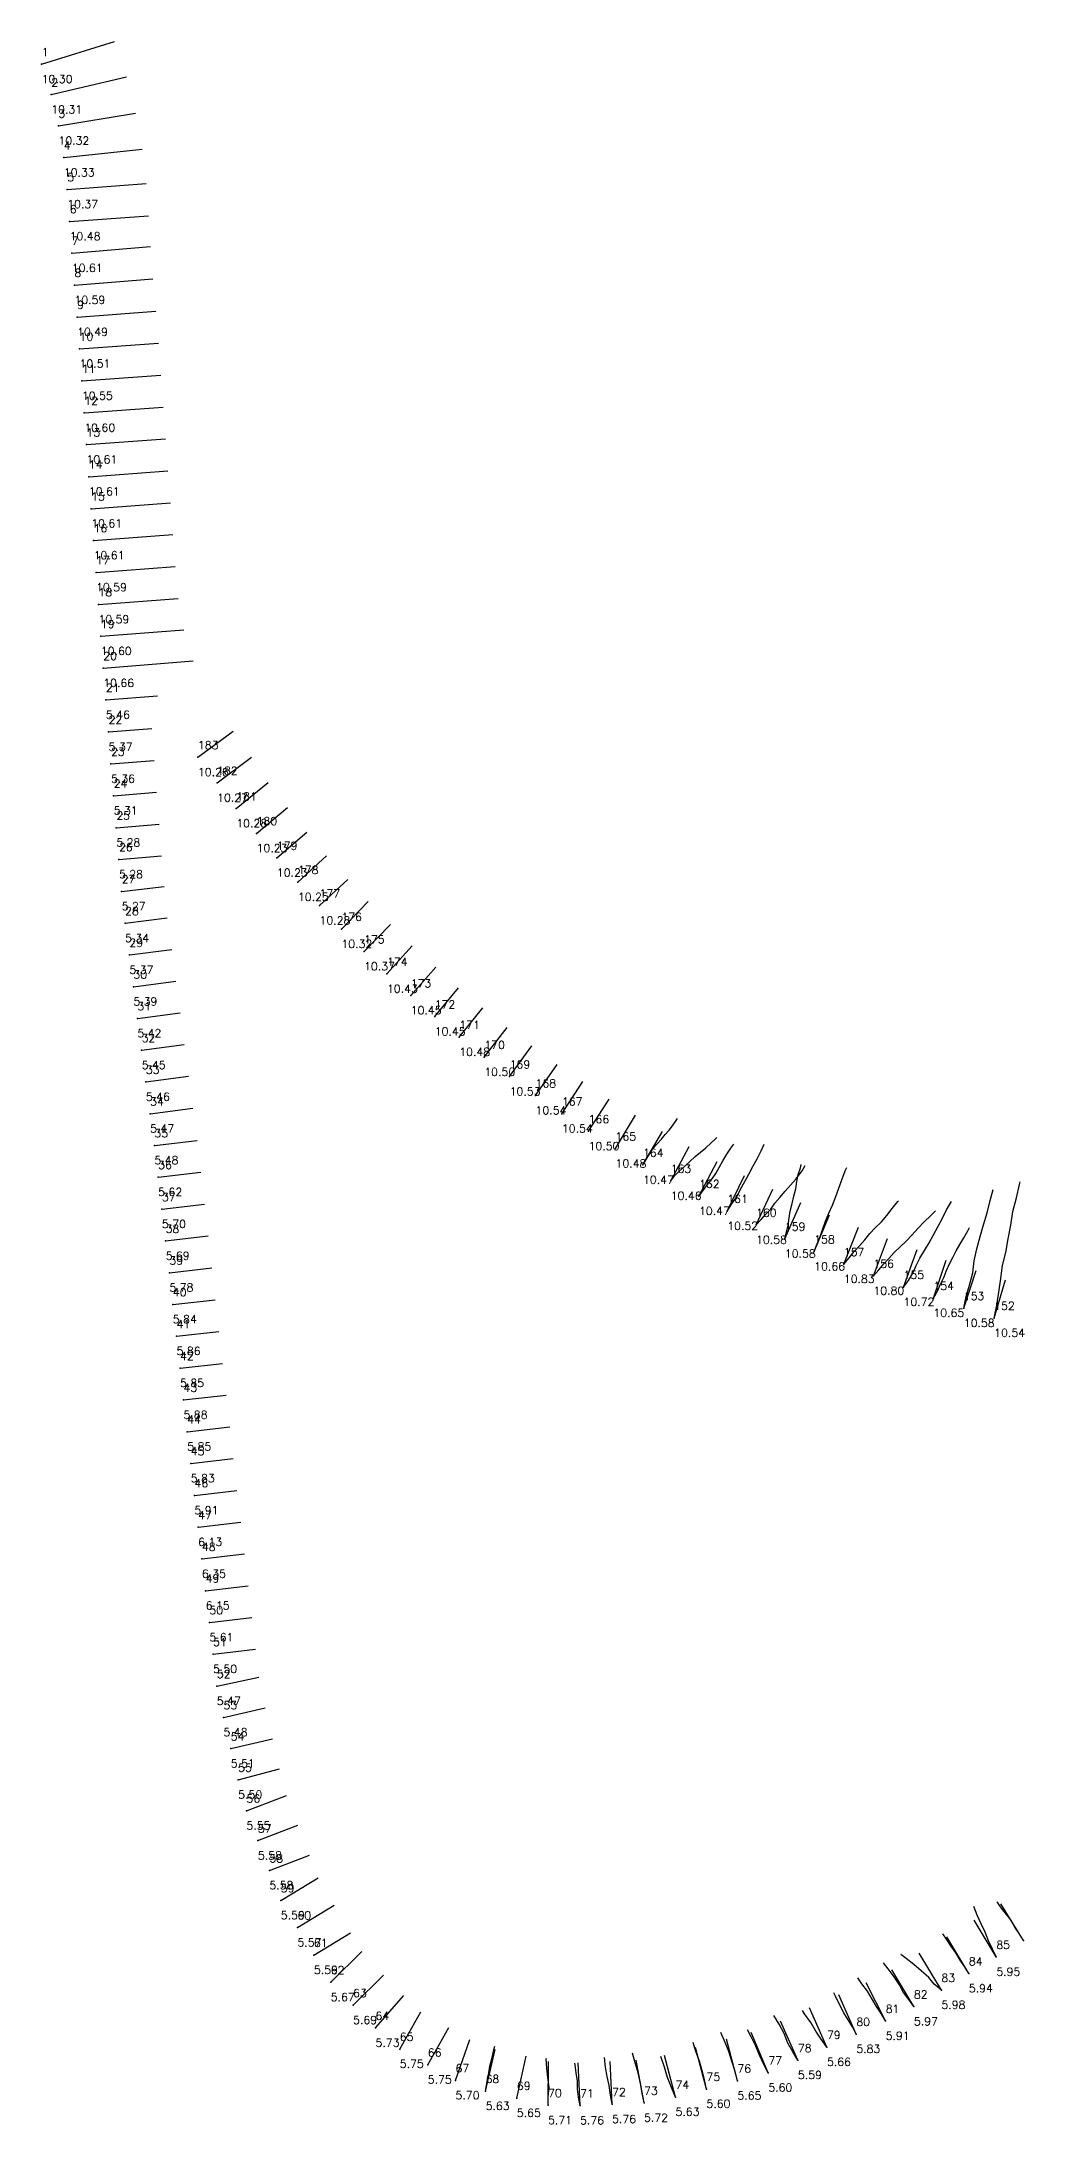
# Model space of a CAD drawing. Extents: x 748501.5 to 748582.5, y 8930170.7 to 8930248.8.
# Drawn here: x 748501.5 to 748538.4, y 8930170.7 to 8930248.8 of the extents above; entities that cross this region are included whole.
import ezdxf

# ---------------------------------------------------------------- set-up
doc = ezdxf.new("R2010")
doc.units = 0
for name, color, linetype in [('Hole', 7, 'Continuous'), ('Length', 7, 'Continuous'), ('Number', 7, 'Continuous'), ('Real Hole', 7, 'Continuous'), ('Theoretical Hole', 7, 'Continuous')]:
    doc.layers.add(name, color=color, linetype=linetype)
doc.styles.get("Standard").update_dxf_attribs({"font": 'simplex.shx'})

msp = doc.modelspace()

# ---------------------------------------------------------------- linework, layer by layer
at = {"layer": 'Hole', "color": 40, "true_color": 0xffc000}
for p in [(748501.52, 8930247.96, 189.89), (748501.88, 8930246.82, 189.9), (748502.15, 8930245.65, 189.9), (748502.35, 8930244.46, 189.9), (748502.48, 8930243.27, 189.94), (748502.57, 8930242.07, 190.05), (748502.65, 8930240.88, 190.18), (748502.75, 8930239.68, 190.17), (748502.85, 8930238.48, 190.07), (748502.94, 8930237.29, 190.08), (748503.03, 8930236.09, 190.13), (748503.12, 8930234.89, 190.18), (748503.2, 8930233.7, 190.18), (748503.29, 8930232.5, 190.18), (748503.38, 8930231.3, 190.18), (748503.47, 8930230.11, 190.19), (748503.56, 8930228.91, 190.16), (748503.65, 8930227.71, 190.15), (748503.74, 8930226.52, 190.13), (748503.83, 8930225.32, 190.11), (748503.93, 8930224.13, 190.11), (748504.03, 8930222.93, 190.11), (748504.12, 8930221.73, 190.11), (748507.38, 8930221.98, 190.13), (748508.1, 8930221.02, 190.15), (748504.22, 8930220.54, 190.06), (748508.82, 8930220.06, 190.16), (748504.32, 8930219.34, 190.03), (748509.58, 8930219.13, 190.12), (748504.42, 8930218.15, 190.03), (748510.34, 8930218.21, 190.13), (748511.13, 8930217.3, 190.15), (748504.52, 8930216.95, 190.02), (748511.94, 8930216.42, 190.18), (748504.65, 8930215.76, 190.09), (748512.76, 8930215.54, 190.22), (748504.81, 8930214.57, 190.13), (748513.61, 8930214.7, 190.27), (748504.96, 8930213.38, 190.14), (748514.47, 8930213.86, 190.33), (748515.36, 8930213.05, 190.35), (748505.11, 8930212.19, 190.18), (748516.26, 8930212.26, 190.35), (748505.27, 8930211, 190.2), (748517.18, 8930211.49, 190.38), (748518.12, 8930210.74, 190.41), (748505.43, 8930209.81, 190.22), (748519.07, 8930210.01, 190.44), (748520.04, 8930209.3, 190.45), (748505.59, 8930208.62, 190.22), (748521.03, 8930208.62, 190.44), (748522.03, 8930207.96, 190.4), (748505.75, 8930207.43, 190.24), (748523.04, 8930207.31, 190.38), (748505.89, 8930206.24, 190.38), (748524.07, 8930206.7, 190.37), (748525.11, 8930206.1, 190.36), (748526.17, 8930205.53, 190.37), (748506.03, 8930205.04, 190.47), (748527.23, 8930204.97, 190.42), (748506.17, 8930203.85, 190.46), (748528.31, 8930204.45, 190.48), (748529.39, 8930203.93, 190.47), (748530.49, 8930203.45, 190.56), (748506.31, 8930202.66, 190.56), (748531.6, 8930202.98, 190.72), (748532.71, 8930202.54, 190.69), (748506.44, 8930201.47, 190.61), (748533.84, 8930202.12, 190.61), (748534.96, 8930201.71, 190.54), (748536.1, 8930201.33, 190.47), (748537.24, 8930200.96, 190.44), (748506.58, 8930200.28, 190.64), (748506.71, 8930199.08, 190.63), (748506.84, 8930197.89, 190.66), (748506.98, 8930196.7, 190.62), (748507.11, 8930195.51, 190.61), (748507.25, 8930194.31, 190.69), (748507.39, 8930193.12, 190.91), (748507.53, 8930191.93, 191.14), (748507.67, 8930190.74, 190.94), (748507.81, 8930189.55, 190.38), (748507.95, 8930188.36, 190.26), (748508.09, 8930187.16, 190.23), (748508.34, 8930185.99, 190.24), (748508.61, 8930184.82, 190.27), (748508.89, 8930183.65, 190.26), (748509.2, 8930182.49, 190.31), (748509.63, 8930181.37, 190.34), (748510.06, 8930180.25, 190.35), (748510.49, 8930179.13, 190.34), (748511.11, 8930178.11, 190.33), (748538.34, 8930177.63, 190.62), (748511.73, 8930177.08, 190.35), (748537.32, 8930177.01, 190.73), (748512.36, 8930176.06, 190.43), (748535.26, 8930175.77, 190.76), (748536.29, 8930176.39, 190.72), (748513.2, 8930175.2, 190.46), (748534.23, 8930175.15, 190.75), (748514.04, 8930174.35, 190.49), (748532.07, 8930174.12, 190.6), (748533.17, 8930174.61, 190.69), (748514.95, 8930173.56, 190.52), (748530.97, 8930173.63, 190.43), (748516, 8930172.97, 190.52), (748528.77, 8930172.67, 190.35), (748529.88, 8930173.14, 190.35), (748517.04, 8930172.38, 190.46), (748518.17, 8930171.98, 190.4), (748526.45, 8930172.06, 190.37), (748527.61, 8930172.37, 190.41), (748519.34, 8930171.72, 190.42), (748520.51, 8930171.45, 190.47), (748521.71, 8930171.44, 190.53), (748522.91, 8930171.49, 190.53), (748524.11, 8930171.54, 190.48), (748525.29, 8930171.76, 190.4)]:
    msp.add_point(p, dxfattribs=at)
at = {"layer": 'Real Hole', "color": 1, "true_color": 0xff0000}
for points in [[(748524.07, 8930206.7, 190.37), (748524.192, 8930206.904, 189.399), (748524.332, 8930207.13, 188.435), (748524.453, 8930207.325, 187.461), (748524.603, 8930207.49, 186.487), (748524.767, 8930207.667, 185.516), (748524.902, 8930207.844, 184.541), (748525.052, 8930208.004, 183.566), (748525.177, 8930208.17, 182.587), (748525.312, 8930208.37, 181.617), (748525.362, 8930208.445, 181.227)], [(748525.11, 8930206.1, 190.36), (748525.252, 8930206.287, 189.388), (748525.429, 8930206.462, 188.419), (748525.644, 8930206.65, 187.461), (748525.831, 8930206.833, 186.496), (748526.024, 8930207.012, 185.531), (748526.231, 8930207.182, 184.568), (748526.427, 8930207.345, 183.601), (748526.619, 8930207.519, 182.635), (748526.79, 8930207.675, 181.662), (748526.841, 8930207.724, 181.371)], [(748526.17, 8930205.53, 190.37), (748526.324, 8930205.744, 189.405), (748526.486, 8930205.969, 188.445), (748526.667, 8930206.174, 187.483), (748526.802, 8930206.377, 186.513), (748526.929, 8930206.608, 185.548), (748527.065, 8930206.858, 184.59), (748527.216, 8930207.098, 183.631), (748527.365, 8930207.325, 182.668), (748527.479, 8930207.477, 181.994)], [(748527.23, 8930204.97, 190.42), (748527.397, 8930205.246, 189.474), (748527.588, 8930205.506, 188.527), (748527.731, 8930205.787, 187.578), (748527.885, 8930206.079, 186.634), (748528.039, 8930206.356, 185.686), (748528.192, 8930206.644, 184.74), (748528.346, 8930206.93, 183.794), (748528.5, 8930207.234, 182.854), (748528.612, 8930207.482, 182.102)], [(748528.31, 8930204.45, 190.48), (748528.501, 8930204.657, 189.52), (748528.667, 8930204.843, 188.552), (748528.86, 8930205.048, 187.593), (748529.01, 8930205.267, 186.628), (748529.198, 8930205.478, 185.669), (748529.396, 8930205.711, 184.717), (748529.604, 8930205.936, 183.765), (748529.805, 8930206.166, 182.813), (748530.034, 8930206.485, 181.893), (748530.158, 8930206.675, 181.231)], [(748529.39, 8930203.93, 190.47), (748529.448, 8930204.187, 189.505), (748529.509, 8930204.431, 188.538), (748529.551, 8930204.713, 187.579), (748529.592, 8930204.97, 186.613), (748529.664, 8930205.251, 185.656), (748529.732, 8930205.527, 184.698), (748529.798, 8930205.809, 183.74), (748529.844, 8930206.075, 182.778), (748529.89, 8930206.341, 181.815), (748529.975, 8930206.593, 180.851), (748529.996, 8930206.711, 180.469)], [(748530.49, 8930203.45, 190.56), (748530.604, 8930203.743, 189.611), (748530.711, 8930204.018, 188.655), (748530.81, 8930204.3, 187.701), (748530.91, 8930204.589, 186.749), (748531.045, 8930204.886, 185.803), (748531.178, 8930205.193, 184.861), (748531.302, 8930205.513, 183.922), (748531.409, 8930205.831, 182.98), (748531.525, 8930206.136, 182.035), (748531.657, 8930206.479, 181.104), (748531.71, 8930206.608, 180.73)], [(748531.6, 8930202.98, 190.72), (748531.802, 8930203.219, 189.77), (748531.991, 8930203.453, 188.817), (748532.188, 8930203.668, 187.86), (748532.383, 8930203.89, 186.905), (748532.571, 8930204.126, 185.951), (748532.772, 8930204.337, 184.994), (748533.011, 8930204.562, 184.05), (748533.21, 8930204.81, 183.102), (748533.412, 8930205.069, 182.157), (748533.625, 8930205.325, 181.215), (748533.646, 8930205.351, 181.12)], [(748536.1, 8930201.33, 190.47), (748536.194, 8930201.764, 189.574), (748536.309, 8930202.196, 188.68), (748536.436, 8930202.651, 187.798), (748536.494, 8930203.106, 186.91), (748536.583, 8930203.559, 186.022), (748536.715, 8930204.019, 185.144), (748536.842, 8930204.455, 184.253), (748536.971, 8930204.907, 183.371), (748537.086, 8930205.373, 182.494), (748537.206, 8930205.783, 181.701)], [(748537.24, 8930200.96, 190.44), (748537.335, 8930201.449, 189.573), (748537.416, 8930201.934, 188.702), (748537.485, 8930202.437, 187.841), (748537.557, 8930202.932, 186.975), (748537.68, 8930203.423, 186.112), (748537.764, 8930203.935, 185.257), (748537.861, 8930204.444, 184.402), (748537.944, 8930204.959, 183.549), (748538.072, 8930205.462, 182.694), (748538.186, 8930205.966, 181.838), (748538.21, 8930206.068, 181.668)], [(748532.71, 8930202.54, 190.69), (748532.914, 8930202.772, 189.739), (748533.104, 8930202.995, 188.783), (748533.294, 8930203.197, 187.822), (748533.493, 8930203.416, 186.867), (748533.716, 8930203.633, 185.916), (748533.941, 8930203.838, 184.964), (748534.161, 8930204.08, 184.019), (748534.376, 8930204.314, 183.071), (748534.614, 8930204.561, 182.131), (748534.87, 8930204.803, 181.195), (748535.039, 8930204.976, 180.539)], [(748533.84, 8930202.12, 190.61), (748534.026, 8930202.372, 189.66), (748534.185, 8930202.638, 188.71), (748534.31, 8930202.929, 187.761), (748534.448, 8930203.205, 186.81), (748534.622, 8930203.495, 185.869), (748534.802, 8930203.779, 184.927), (748534.967, 8930204.079, 183.988), (748535.126, 8930204.377, 183.046), (748535.288, 8930204.682, 182.108), (748535.453, 8930205.018, 181.18), (748535.637, 8930205.333, 180.249)], [(748534.96, 8930201.71, 190.54), (748535.112, 8930201.964, 189.585), (748535.22, 8930202.209, 188.621), (748535.347, 8930202.475, 187.666), (748535.449, 8930202.741, 186.707), (748535.564, 8930202.991, 185.746), (748535.69, 8930203.236, 184.785), (748535.82, 8930203.483, 183.824), (748535.954, 8930203.722, 182.863), (748536.101, 8930203.97, 181.905), (748536.251, 8930204.225, 180.95), (748536.31, 8930204.354, 180.47)], [(748537.32, 8930177.01, 190.73), (748537.176, 8930177.308, 189.786), (748537.021, 8930177.613, 188.847), (748536.906, 8930177.934, 187.907), (748536.752, 8930178.251, 186.971), (748536.597, 8930178.579, 186.039), (748536.471, 8930178.899, 185.1)], [(748538.34, 8930177.63, 190.62), (748538.181, 8930177.889, 189.667), (748538.016, 8930178.127, 188.71), (748537.858, 8930178.398, 187.761), (748537.657, 8930178.66, 186.817), (748537.472, 8930178.893, 185.862), (748537.347, 8930179.074, 185.198)], [(748536.29, 8930176.39, 190.72), (748536.124, 8930176.656, 189.77), (748535.962, 8930176.886, 188.811), (748535.801, 8930177.162, 187.863), (748535.618, 8930177.422, 186.915), (748535.448, 8930177.678, 185.963), (748535.317, 8930177.874, 185.304)], [(748534.23, 8930175.15, 190.75), (748534.035, 8930175.422, 189.808), (748533.843, 8930175.681, 188.861), (748533.683, 8930175.969, 187.917), (748533.491, 8930176.263, 186.981), (748533.26, 8930176.56, 186.054), (748533.092, 8930176.792, 185.307)], [(748535.26, 8930175.77, 190.76), (748534.994, 8930175.995, 189.823), (748534.786, 8930176.241, 188.876), (748534.504, 8930176.485, 187.948), (748534.225, 8930176.734, 187.021), (748533.937, 8930176.948, 186.087), (748533.734, 8930177.101, 185.435)], [(748533.17, 8930174.61, 190.69), (748533.007, 8930174.897, 189.746), (748532.832, 8930175.151, 188.795), (748532.67, 8930175.43, 187.848), (748532.486, 8930175.725, 186.911), (748532.28, 8930176.002, 185.972), (748532.129, 8930176.229, 185.22)], [(748530.97, 8930173.63, 190.43), (748530.753, 8930173.927, 189.5), (748530.55, 8930174.223, 188.567), (748530.365, 8930174.552, 187.641), (748530.133, 8930174.876, 186.723), (748530.046, 8930175.004, 186.355)], [(748532.07, 8930174.12, 190.6), (748531.921, 8930174.389, 189.648), (748531.764, 8930174.656, 188.698), (748531.602, 8930174.921, 187.747), (748531.443, 8930175.23, 186.81), (748531.291, 8930175.547, 185.873), (748531.23, 8930175.663, 185.495)], [(748527.61, 8930172.37, 190.41), (748527.524, 8930172.72, 189.477), (748527.402, 8930173.107, 188.563), (748527.289, 8930173.465, 187.636), (748527.149, 8930173.804, 186.706), (748526.985, 8930174.175, 185.792)], [(748528.77, 8930172.67, 190.35), (748528.596, 8930172.982, 189.416), (748528.439, 8930173.325, 188.49), (748528.307, 8930173.663, 187.558), (748528.132, 8930174.012, 186.637), (748527.989, 8930174.274, 185.895)], [(748529.88, 8930173.14, 190.35), (748529.687, 8930173.451, 189.419), (748529.508, 8930173.781, 188.493), (748529.369, 8930174.136, 187.568), (748529.174, 8930174.492, 186.654), (748528.974, 8930174.818, 185.73)], [(748518.17, 8930171.98, 190.4), (748518.213, 8930172.279, 189.447), (748518.271, 8930172.584, 188.496), (748518.333, 8930172.913, 187.554), (748518.417, 8930173.248, 186.615), (748518.49, 8930173.579, 185.675), (748518.509, 8930173.666, 185.388)], [(748524.11, 8930171.54, 190.48), (748524.038, 8930171.898, 189.549), (748523.981, 8930172.269, 188.622), (748523.893, 8930172.661, 187.707), (748523.782, 8930173.044, 186.789), (748523.679, 8930173.409, 185.864)], [(748526.45, 8930172.06, 190.37), (748526.374, 8930172.403, 189.434), (748526.292, 8930172.74, 188.496), (748526.184, 8930173.106, 187.571), (748526.051, 8930173.461, 186.646), (748525.958, 8930173.806, 185.712)], [(748520.51, 8930171.45, 190.47), (748520.511, 8930171.773, 189.524), (748520.547, 8930172.134, 188.592), (748520.503, 8930172.486, 187.657), (748520.46, 8930172.837, 186.721), (748520.445, 8930173.181, 185.783), (748520.446, 8930173.217, 185.689)], [(748521.71, 8930171.44, 190.53), (748521.655, 8930171.751, 189.581), (748521.611, 8930172.054, 188.629), (748521.62, 8930172.357, 187.676), (748521.569, 8930172.668, 186.727), (748521.523, 8930172.965, 185.774), (748521.518, 8930173.025, 185.583)], [(748522.91, 8930171.49, 190.53), (748522.858, 8930171.832, 189.592), (748522.803, 8930172.196, 188.662), (748522.73, 8930172.531, 187.723), (748522.67, 8930172.878, 186.787), (748522.625, 8930173.244, 185.857)], [(748525.29, 8930171.76, 190.4), (748525.139, 8930172.119, 189.479), (748524.994, 8930172.489, 188.561), (748524.873, 8930172.884, 187.651), (748524.741, 8930173.284, 186.744)]]:
    msp.add_polyline3d(points, dxfattribs=at)
at = {"layer": 'Theoretical Hole', "color": 40, "true_color": 0xffc000}
for p, q in [((748501.52, 8930247.96, 189.89), (748504.257, 8930248.807, 179.996)), ((748501.88, 8930246.82, 189.9), (748504.704, 8930247.482, 180.006)), ((748502.15, 8930245.65, 189.9), (748505.04, 8930246.13, 180.004)), ((748502.35, 8930244.46, 189.9), (748505.284, 8930244.777, 180.001)), ((748502.48, 8930243.27, 189.94), (748505.438, 8930243.494, 180.003)), ((748502.57, 8930242.07, 190.05), (748505.532, 8930242.279, 179.999)), ((748502.65, 8930240.88, 190.18), (748505.603, 8930241.129, 179.992)), ((748502.75, 8930239.68, 190.17), (748505.692, 8930239.914, 179.999)), ((748502.85, 8930238.48, 190.07), (748505.802, 8930238.699, 180.006)), ((748502.94, 8930237.29, 190.08), (748505.896, 8930237.51, 179.997)), ((748503.03, 8930236.09, 190.13), (748505.986, 8930236.31, 180.005)), ((748503.12, 8930234.89, 190.18), (748506.078, 8930235.11, 180.003)), ((748503.2, 8930233.7, 190.18), (748506.163, 8930233.92, 179.994)), ((748503.29, 8930232.5, 190.18), (748506.254, 8930232.72, 179.995)), ((748503.38, 8930231.3, 190.18), (748506.346, 8930231.52, 179.995)), ((748503.47, 8930230.11, 190.19), (748506.438, 8930230.331, 180.006)), ((748503.56, 8930228.91, 190.16), (748506.529, 8930229.131, 179.997)), ((748503.65, 8930227.71, 190.15), (748506.639, 8930227.932, 179.993)), ((748503.74, 8930226.52, 190.13), (748506.846, 8930226.759, 179.998)), ((748503.83, 8930225.32, 190.11), (748507.196, 8930225.597, 179.999)), ((748503.93, 8930224.13, 190.11), (748505.859, 8930224.289, 185.004)), ((748504.03, 8930222.93, 190.11), (748505.654, 8930223.063, 184.993)), ((748507.38, 8930221.98, 190.13), (748508.7, 8930222.966, 180.003)), ((748504.12, 8930221.73, 190.11), (748505.738, 8930221.863, 185.002)), ((748508.1, 8930221.02, 190.15), (748509.385, 8930221.981, 180.006)), ((748508.82, 8930220.06, 190.16), (748510.02, 8930221.032, 179.997)), ((748504.22, 8930220.54, 190.06), (748505.83, 8930220.672, 185.002)), ((748504.32, 8930219.34, 190.03), (748505.925, 8930219.472, 185.002)), ((748509.58, 8930219.13, 190.12), (748510.739, 8930220.093, 180.002)), ((748510.34, 8930218.21, 190.13), (748511.459, 8930219.177, 180.007)), ((748504.42, 8930218.15, 190.03), (748506.018, 8930218.281, 184.999)), ((748511.13, 8930217.3, 190.15), (748512.206, 8930218.292, 180.005)), ((748504.52, 8930216.95, 190.02), (748506.11, 8930217.132, 184.999)), ((748511.94, 8930216.42, 190.18), (748512.996, 8930217.399, 180.001)), ((748512.76, 8930215.54, 190.22), (748513.767, 8930216.569, 180.001)), ((748504.65, 8930215.76, 190.09), (748506.233, 8930215.961, 184.994)), ((748513.61, 8930214.7, 190.27), (748514.603, 8930215.714, 179.998)), ((748504.81, 8930214.57, 190.13), (748506.398, 8930214.772, 185.004)), ((748514.47, 8930213.86, 190.33), (748515.419, 8930214.91, 179.996)), ((748515.36, 8930213.05, 190.35), (748516.297, 8930214.108, 179.996)), ((748504.96, 8930213.38, 190.14), (748506.556, 8930213.584, 184.996)), ((748516.26, 8930212.26, 190.35), (748517.158, 8930213.337, 179.994)), ((748505.11, 8930212.19, 190.18), (748506.709, 8930212.405, 185.006)), ((748517.18, 8930211.49, 190.38), (748518.065, 8930212.594, 179.996)), ((748518.12, 8930210.74, 190.41), (748518.974, 8930211.855, 180.004)), ((748505.27, 8930211, 190.2), (748506.87, 8930211.215, 184.995)), ((748519.07, 8930210.01, 190.44), (748519.906, 8930211.162, 180.007)), ((748505.43, 8930209.81, 190.22), (748507.025, 8930210.025, 185.002)), ((748520.04, 8930209.3, 190.45), (748520.853, 8930210.461, 180.006)), ((748521.03, 8930208.62, 190.44), (748521.82, 8930209.823, 179.999)), ((748505.59, 8930208.62, 190.22), (748507.186, 8930208.829, 184.992)), ((748522.03, 8930207.96, 190.4), (748522.801, 8930209.169, 179.998)), ((748523.04, 8930207.31, 190.38), (748523.784, 8930208.56, 180.001)), ((748524.07, 8930206.7, 190.37), (748524.797, 8930207.957, 180.001)), ((748505.75, 8930207.43, 190.24), (748507.349, 8930207.618, 185.002)), ((748525.11, 8930206.1, 190.36), (748525.807, 8930207.394, 180.004)), ((748505.89, 8930206.24, 190.38), (748507.489, 8930206.428, 184.996)), ((748526.17, 8930205.53, 190.37), (748526.85, 8930206.831, 180.003)), ((748527.23, 8930204.97, 190.42), (748527.881, 8930206.304, 180.005)), ((748528.31, 8930204.45, 190.48), (748528.941, 8930205.792, 180.005)), ((748506.03, 8930205.04, 190.47), (748507.624, 8930205.228, 185.001)), ((748529.39, 8930203.93, 190.47), (748529.993, 8930205.297, 179.996)), ((748530.49, 8930203.45, 190.56), (748531.07, 8930204.828, 180.005)), ((748506.17, 8930203.85, 190.46), (748507.761, 8930204.037, 185)), ((748531.6, 8930202.98, 190.72), (748532.155, 8930204.371, 179.994)), ((748532.71, 8930202.54, 190.69), (748533.237, 8930203.944, 179.995)), ((748533.84, 8930202.12, 190.61), (748534.348, 8930203.529, 179.995)), ((748534.96, 8930201.71, 190.54), (748535.434, 8930203.132, 179.996)), ((748506.31, 8930202.66, 190.56), (748507.897, 8930202.842, 185.005)), ((748536.1, 8930201.33, 190.47), (748536.562, 8930202.747, 179.996)), ((748537.24, 8930200.96, 190.44), (748537.663, 8930202.393, 180.006)), ((748506.44, 8930201.47, 190.61), (748508.028, 8930201.648, 184.993)), ((748506.58, 8930200.28, 190.64), (748508.17, 8930200.458, 185.003)), ((748506.71, 8930199.08, 190.63), (748508.303, 8930199.258, 185.004)), ((748506.84, 8930197.89, 190.66), (748508.435, 8930198.068, 185.003)), ((748506.98, 8930196.7, 190.62), (748508.578, 8930196.883, 184.995)), ((748507.11, 8930195.51, 190.61), (748508.705, 8930195.697, 185.006)), ((748507.25, 8930194.31, 190.69), (748508.845, 8930194.497, 185.002)), ((748507.39, 8930193.12, 190.91), (748508.986, 8930193.307, 184.994)), ((748507.53, 8930191.93, 191.14), (748509.126, 8930192.117, 184.997)), ((748507.67, 8930190.74, 190.94), (748509.266, 8930190.927, 185.004)), ((748507.81, 8930189.55, 190.38), (748509.406, 8930189.737, 185.005)), ((748507.95, 8930188.36, 190.26), (748509.544, 8930188.546, 184.999)), ((748508.09, 8930187.16, 190.23), (748509.667, 8930187.499, 185.003)), ((748508.34, 8930185.99, 190.24), (748509.906, 8930186.354, 185.001)), ((748508.61, 8930184.82, 190.27), (748510.176, 8930185.184, 185)), ((748508.89, 8930183.65, 190.26), (748510.442, 8930184.068, 185)), ((748509.2, 8930182.49, 190.31), (748510.7, 8930183.066, 184.998)), ((748509.63, 8930181.37, 190.34), (748511.132, 8930181.946, 184.997)), ((748510.06, 8930180.25, 190.35), (748511.56, 8930180.825, 185.006)), ((748510.49, 8930179.13, 190.34), (748511.889, 8930179.975, 184.994)), ((748511.11, 8930178.11, 190.33), (748512.484, 8930178.946, 184.997)), ((748538.34, 8930177.63, 190.62), (748537.492, 8930178.997, 184.995)), ((748537.32, 8930177.01, 190.73), (748536.49, 8930178.386, 185.001)), ((748511.73, 8930177.08, 190.35), (748513.1, 8930177.921, 184.996)), ((748536.29, 8930176.39, 190.72), (748535.46, 8930177.765, 185.001)), ((748512.36, 8930176.06, 190.43), (748513.532, 8930177.216, 185.004)), ((748534.23, 8930175.15, 190.75), (748533.399, 8930176.527, 185.001)), ((748535.26, 8930175.77, 190.76), (748534.429, 8930177.147, 185)), ((748513.2, 8930175.2, 190.46), (748514.345, 8930176.328, 185.002)), ((748533.17, 8930174.61, 190.69), (748532.435, 8930176.041, 185.003)), ((748514.04, 8930174.35, 190.49), (748515.098, 8930175.568, 184.992)), ((748514.95, 8930173.56, 190.52), (748515.741, 8930174.958, 184.999)), ((748530.97, 8930173.63, 190.43), (748530.316, 8930175.098, 185.003)), ((748532.07, 8930174.12, 190.6), (748531.415, 8930175.589, 184.996)), ((748516, 8930172.97, 190.52), (748516.792, 8930174.369, 184.999)), ((748528.77, 8930172.67, 190.35), (748528.126, 8930174.175, 184.995)), ((748529.88, 8930173.14, 190.35), (748529.225, 8930174.609, 184.996)), ((748517.04, 8930172.38, 190.46), (748517.578, 8930173.922, 184.999)), ((748518.17, 8930171.98, 190.4), (748518.525, 8930173.546, 185.004)), ((748526.45, 8930172.06, 190.37), (748526.042, 8930173.62, 185.007)), ((748527.61, 8930172.37, 190.41), (748527.201, 8930173.934, 184.996)), ((748519.34, 8930171.72, 190.42), (748519.695, 8930173.287, 185.003)), ((748520.51, 8930171.45, 190.47), (748520.523, 8930173.097, 185.003)), ((748521.71, 8930171.44, 190.53), (748521.643, 8930173.048, 184.999)), ((748522.91, 8930171.49, 190.53), (748522.843, 8930173.096, 184.999)), ((748524.11, 8930171.54, 190.48), (748523.82, 8930173.138, 184.996)), ((748525.29, 8930171.76, 190.4), (748524.883, 8930173.316, 185.005))]:
    msp.add_line(p, q, dxfattribs=at)

# ---------------------------------------------------------------- texts
at = {"layer": 'Length', "color": 40, "true_color": 0xffc000}
for s, p in [('10.30', (748501.52, 8930247.256, 189.89)), ('10.31', (748501.88, 8930246.116, 189.9)), ('10.32', (748502.15, 8930244.946, 189.9)), ('10.33', (748502.35, 8930243.756, 189.9)), ('10.37', (748502.48, 8930242.566, 189.94)), ('10.48', (748502.57, 8930241.366, 190.05)), ('10.61', (748502.65, 8930240.176, 190.18)), ('10.59', (748502.75, 8930238.976, 190.17)), ('10.49', (748502.85, 8930237.776, 190.07)), ('10.51', (748502.94, 8930236.586, 190.08)), ('10.55', (748503.03, 8930235.386, 190.13)), ('10.60', (748503.12, 8930234.186, 190.18)), ('10.61', (748503.2, 8930232.996, 190.18)), ('10.61', (748503.29, 8930231.796, 190.18)), ('10.61', (748503.38, 8930230.596, 190.18)), ('10.61', (748503.47, 8930229.406, 190.19)), ('10.59', (748503.56, 8930228.206, 190.16)), ('10.59', (748503.65, 8930227.006, 190.15)), ('10.60', (748503.74, 8930225.816, 190.13)), ('10.66', (748503.83, 8930224.616, 190.11)), ('5.46', (748503.93, 8930223.426, 190.11)), ('5.37', (748504.03, 8930222.226, 190.11)), ('5.36', (748504.12, 8930221.026, 190.11)), ('10.26', (748507.38, 8930221.276, 190.13)), ('10.27', (748508.1, 8930220.316, 190.15)), ('5.31', (748504.22, 8930219.836, 190.06)), ('10.28', (748508.82, 8930219.356, 190.16)), ('5.28', (748504.32, 8930218.636, 190.03)), ('10.23', (748509.58, 8930218.426, 190.12)), ('5.28', (748504.42, 8930217.446, 190.03)), ('10.23', (748510.34, 8930217.506, 190.13)), ('5.27', (748504.52, 8930216.246, 190.02)), ('10.25', (748511.13, 8930216.596, 190.15)), ('10.28', (748511.94, 8930215.716, 190.18)), ('5.34', (748504.65, 8930215.056, 190.09)), ('10.32', (748512.76, 8930214.836, 190.22)), ('5.37', (748504.81, 8930213.866, 190.13)), ('10.37', (748513.61, 8930213.996, 190.27)), ('10.43', (748514.47, 8930213.156, 190.33)), ('5.39', (748504.96, 8930212.676, 190.14)), ('10.45', (748515.36, 8930212.346, 190.35)), ('5.42', (748505.11, 8930211.486, 190.18)), ('10.45', (748516.26, 8930211.556, 190.35)), ('10.48', (748517.18, 8930210.786, 190.38)), ('5.45', (748505.27, 8930210.296, 190.2)), ('10.50', (748518.12, 8930210.036, 190.41)), ('5.46', (748505.43, 8930209.106, 190.22)), ('10.53', (748519.07, 8930209.306, 190.44)), ('10.54', (748520.04, 8930208.596, 190.45)), ('5.47', (748505.59, 8930207.916, 190.22)), ('10.54', (748521.03, 8930207.916, 190.44)), ('5.48', (748505.75, 8930206.726, 190.24)), ('10.50', (748522.03, 8930207.256, 190.4)), ('10.48', (748523.04, 8930206.606, 190.38)), ('10.47', (748524.07, 8930205.996, 190.37)), ('5.62', (748505.89, 8930205.536, 190.38)), ('10.46', (748525.11, 8930205.396, 190.36)), ('5.70', (748506.03, 8930204.336, 190.47)), ('10.47', (748526.17, 8930204.826, 190.37)), ('10.52', (748527.23, 8930204.266, 190.42)), ('10.58', (748528.31, 8930203.746, 190.48)), ('5.69', (748506.17, 8930203.146, 190.46)), ('10.58', (748529.39, 8930203.226, 190.47)), ('10.66', (748530.49, 8930202.746, 190.56)), ('5.78', (748506.31, 8930201.956, 190.56)), ('10.83', (748531.6, 8930202.276, 190.72)), ('10.80', (748532.71, 8930201.836, 190.69)), ('10.72', (748533.84, 8930201.416, 190.61)), ('5.84', (748506.44, 8930200.766, 190.61)), ('10.65', (748534.96, 8930201.006, 190.54)), ('10.58', (748536.1, 8930200.626, 190.47)), ('5.86', (748506.58, 8930199.576, 190.64)), ('10.54', (748537.24, 8930200.256, 190.44)), ('5.85', (748506.71, 8930198.376, 190.63)), ('5.88', (748506.84, 8930197.186, 190.66)), ('5.85', (748506.98, 8930195.996, 190.62)), ('5.83', (748507.11, 8930194.806, 190.61)), ('5.91', (748507.25, 8930193.606, 190.69)), ('6.13', (748507.39, 8930192.416, 190.91)), ('6.35', (748507.53, 8930191.226, 191.14)), ('6.15', (748507.67, 8930190.036, 190.94)), ('5.61', (748507.81, 8930188.846, 190.38)), ('5.50', (748507.95, 8930187.656, 190.26)), ('5.47', (748508.09, 8930186.456, 190.23)), ('5.48', (748508.34, 8930185.286, 190.24)), ('5.51', (748508.61, 8930184.116, 190.27)), ('5.50', (748508.89, 8930182.946, 190.26)), ('5.55', (748509.2, 8930181.786, 190.31)), ('5.58', (748509.63, 8930180.666, 190.34)), ('5.58', (748510.06, 8930179.546, 190.35)), ('5.59', (748510.49, 8930178.426, 190.34)), ('5.57', (748511.11, 8930177.406, 190.33)), ('5.59', (748511.73, 8930176.376, 190.35)), ('5.95', (748537.32, 8930176.306, 190.73)), ('5.94', (748536.29, 8930175.686, 190.72)), ('5.67', (748512.36, 8930175.356, 190.43)), ('5.98', (748535.26, 8930175.066, 190.76)), ('5.69', (748513.2, 8930174.496, 190.46)), ('5.91', (748533.17, 8930173.906, 190.69)), ('5.97', (748534.23, 8930174.446, 190.75)), ('5.73', (748514.04, 8930173.646, 190.49)), ('5.83', (748532.07, 8930173.416, 190.6)), ('5.75', (748514.95, 8930172.856, 190.52)), ('5.75', (748516, 8930172.266, 190.52)), ('5.59', (748529.88, 8930172.436, 190.35)), ('5.66', (748530.97, 8930172.926, 190.43)), ('5.70', (748517.04, 8930171.676, 190.46)), ('5.65', (748527.61, 8930171.666, 190.41)), ('5.60', (748528.77, 8930171.966, 190.35)), ('5.63', (748518.17, 8930171.276, 190.4)), ('5.65', (748519.34, 8930171.016, 190.42)), ('5.71', (748520.51, 8930170.746, 190.47)), ('5.76', (748521.71, 8930170.736, 190.53)), ('5.76', (748522.91, 8930170.786, 190.53)), ('5.72', (748524.11, 8930170.836, 190.48)), ('5.63', (748525.29, 8930171.056, 190.4)), ('5.60', (748526.45, 8930171.356, 190.37))]:
    msp.add_text(s, height=0.3, dxfattribs=at).set_placement(p)
at = {"layer": 'Number', "color": 40, "true_color": 0xffc000}
for s, p in [('1', (748501.52, 8930248.266, 189.89)), ('2', (748501.88, 8930247.126, 189.9)), ('3', (748502.15, 8930245.956, 189.9)), ('4', (748502.35, 8930244.766, 189.9)), ('5', (748502.48, 8930243.576, 189.94)), ('6', (748502.57, 8930242.376, 190.05)), ('7', (748502.65, 8930241.186, 190.18)), ('8', (748502.75, 8930239.986, 190.17)), ('9', (748502.85, 8930238.786, 190.07)), ('10', (748502.94, 8930237.596, 190.08)), ('11', (748503.03, 8930236.396, 190.13)), ('12', (748503.12, 8930235.196, 190.18)), ('13', (748503.2, 8930234.006, 190.18)), ('14', (748503.29, 8930232.806, 190.18)), ('15', (748503.38, 8930231.606, 190.18)), ('16', (748503.47, 8930230.416, 190.19)), ('17', (748503.56, 8930229.216, 190.16)), ('18', (748503.65, 8930228.016, 190.15)), ('19', (748503.74, 8930226.826, 190.13)), ('20', (748503.83, 8930225.626, 190.11)), ('21', (748503.93, 8930224.436, 190.11)), ('22', (748504.03, 8930223.236, 190.11)), ('183', (748507.38, 8930222.286, 190.13)), ('23', (748504.12, 8930222.036, 190.11)), ('24', (748504.22, 8930220.846, 190.06)), ('182', (748508.1, 8930221.326, 190.15)), ('181', (748508.82, 8930220.366, 190.16)), ('25', (748504.32, 8930219.646, 190.03)), ('180', (748509.58, 8930219.436, 190.12)), ('26', (748504.42, 8930218.456, 190.03)), ('179', (748510.34, 8930218.516, 190.13)), ('178', (748511.13, 8930217.606, 190.15)), ('27', (748504.52, 8930217.256, 190.02)), ('28', (748504.65, 8930216.066, 190.09)), ('177', (748511.94, 8930216.726, 190.18)), ('176', (748512.76, 8930215.846, 190.22)), ('29', (748504.81, 8930214.876, 190.13)), ('175', (748513.61, 8930215.006, 190.27)), ('30', (748504.96, 8930213.686, 190.14)), ('174', (748514.47, 8930214.166, 190.33)), ('173', (748515.36, 8930213.356, 190.35)), ('31', (748505.11, 8930212.496, 190.18)), ('172', (748516.26, 8930212.566, 190.35)), ('32', (748505.27, 8930211.306, 190.2)), ('171', (748517.18, 8930211.796, 190.38)), ('170', (748518.12, 8930211.046, 190.41)), ('33', (748505.43, 8930210.116, 190.22)), ('169', (748519.07, 8930210.316, 190.44)), ('168', (748520.04, 8930209.606, 190.45)), ('34', (748505.59, 8930208.926, 190.22)), ('167', (748521.03, 8930208.926, 190.44)), ('166', (748522.03, 8930208.266, 190.4)), ('35', (748505.75, 8930207.736, 190.24)), ('165', (748523.04, 8930207.616, 190.38)), ('164', (748524.07, 8930207.006, 190.37)), ('36', (748505.89, 8930206.546, 190.38)), ('163', (748525.11, 8930206.406, 190.36)), ('162', (748526.17, 8930205.836, 190.37)), ('37', (748506.03, 8930205.346, 190.47)), ('161', (748527.23, 8930205.276, 190.42)), ('160', (748528.31, 8930204.756, 190.48)), ('38', (748506.17, 8930204.156, 190.46)), ('159', (748529.39, 8930204.236, 190.47)), ('158', (748530.49, 8930203.756, 190.56)), ('39', (748506.31, 8930202.966, 190.56)), ('157', (748531.6, 8930203.286, 190.72)), ('156', (748532.71, 8930202.846, 190.69)), ('155', (748533.84, 8930202.426, 190.61)), ('154', (748534.96, 8930202.016, 190.54)), ('40', (748506.44, 8930201.776, 190.61)), ('153', (748536.1, 8930201.636, 190.47)), ('152', (748537.24, 8930201.266, 190.44)), ('41', (748506.58, 8930200.586, 190.64)), ('42', (748506.71, 8930199.386, 190.63)), ('43', (748506.84, 8930198.196, 190.66)), ('44', (748506.98, 8930197.006, 190.62)), ('45', (748507.11, 8930195.816, 190.61)), ('46', (748507.25, 8930194.616, 190.69)), ('47', (748507.39, 8930193.426, 190.91)), ('48', (748507.53, 8930192.236, 191.14)), ('49', (748507.67, 8930191.046, 190.94)), ('50', (748507.81, 8930189.856, 190.38)), ('51', (748507.95, 8930188.666, 190.26)), ('52', (748508.09, 8930187.466, 190.23)), ('53', (748508.34, 8930186.296, 190.24)), ('54', (748508.61, 8930185.126, 190.27)), ('55', (748508.89, 8930183.956, 190.26)), ('56', (748509.2, 8930182.796, 190.31)), ('57', (748509.63, 8930181.676, 190.34)), ('58', (748510.06, 8930180.556, 190.35)), ('59', (748510.49, 8930179.436, 190.34)), ('60', (748511.11, 8930178.416, 190.33)), ('61', (748511.73, 8930177.386, 190.35)), ('85', (748537.32, 8930177.316, 190.73)), ('62', (748512.36, 8930176.366, 190.43)), ('84', (748536.29, 8930176.696, 190.72)), ('63', (748513.2, 8930175.506, 190.46)), ('82', (748534.23, 8930175.456, 190.75)), ('83', (748535.26, 8930176.076, 190.76)), ('64', (748514.04, 8930174.656, 190.49)), ('81', (748533.17, 8930174.916, 190.69)), ('65', (748514.95, 8930173.866, 190.52)), ('79', (748530.97, 8930173.936, 190.43)), ('80', (748532.07, 8930174.426, 190.6)), ('66', (748516, 8930173.276, 190.52)), ('78', (748529.88, 8930173.446, 190.35)), ('67', (748517.04, 8930172.686, 190.46)), ('68', (748518.17, 8930172.286, 190.4)), ('75', (748526.45, 8930172.366, 190.37)), ('76', (748527.61, 8930172.676, 190.41)), ('77', (748528.77, 8930172.976, 190.35)), ('69', (748519.34, 8930172.026, 190.42)), ('70', (748520.51, 8930171.756, 190.47)), ('71', (748521.71, 8930171.746, 190.53)), ('72', (748522.91, 8930171.796, 190.53)), ('73', (748524.11, 8930171.846, 190.48)), ('74', (748525.29, 8930172.066, 190.4))]:
    msp.add_text(s, height=0.3, dxfattribs=at).set_placement(p)

doc.saveas('drawing.dxf')
